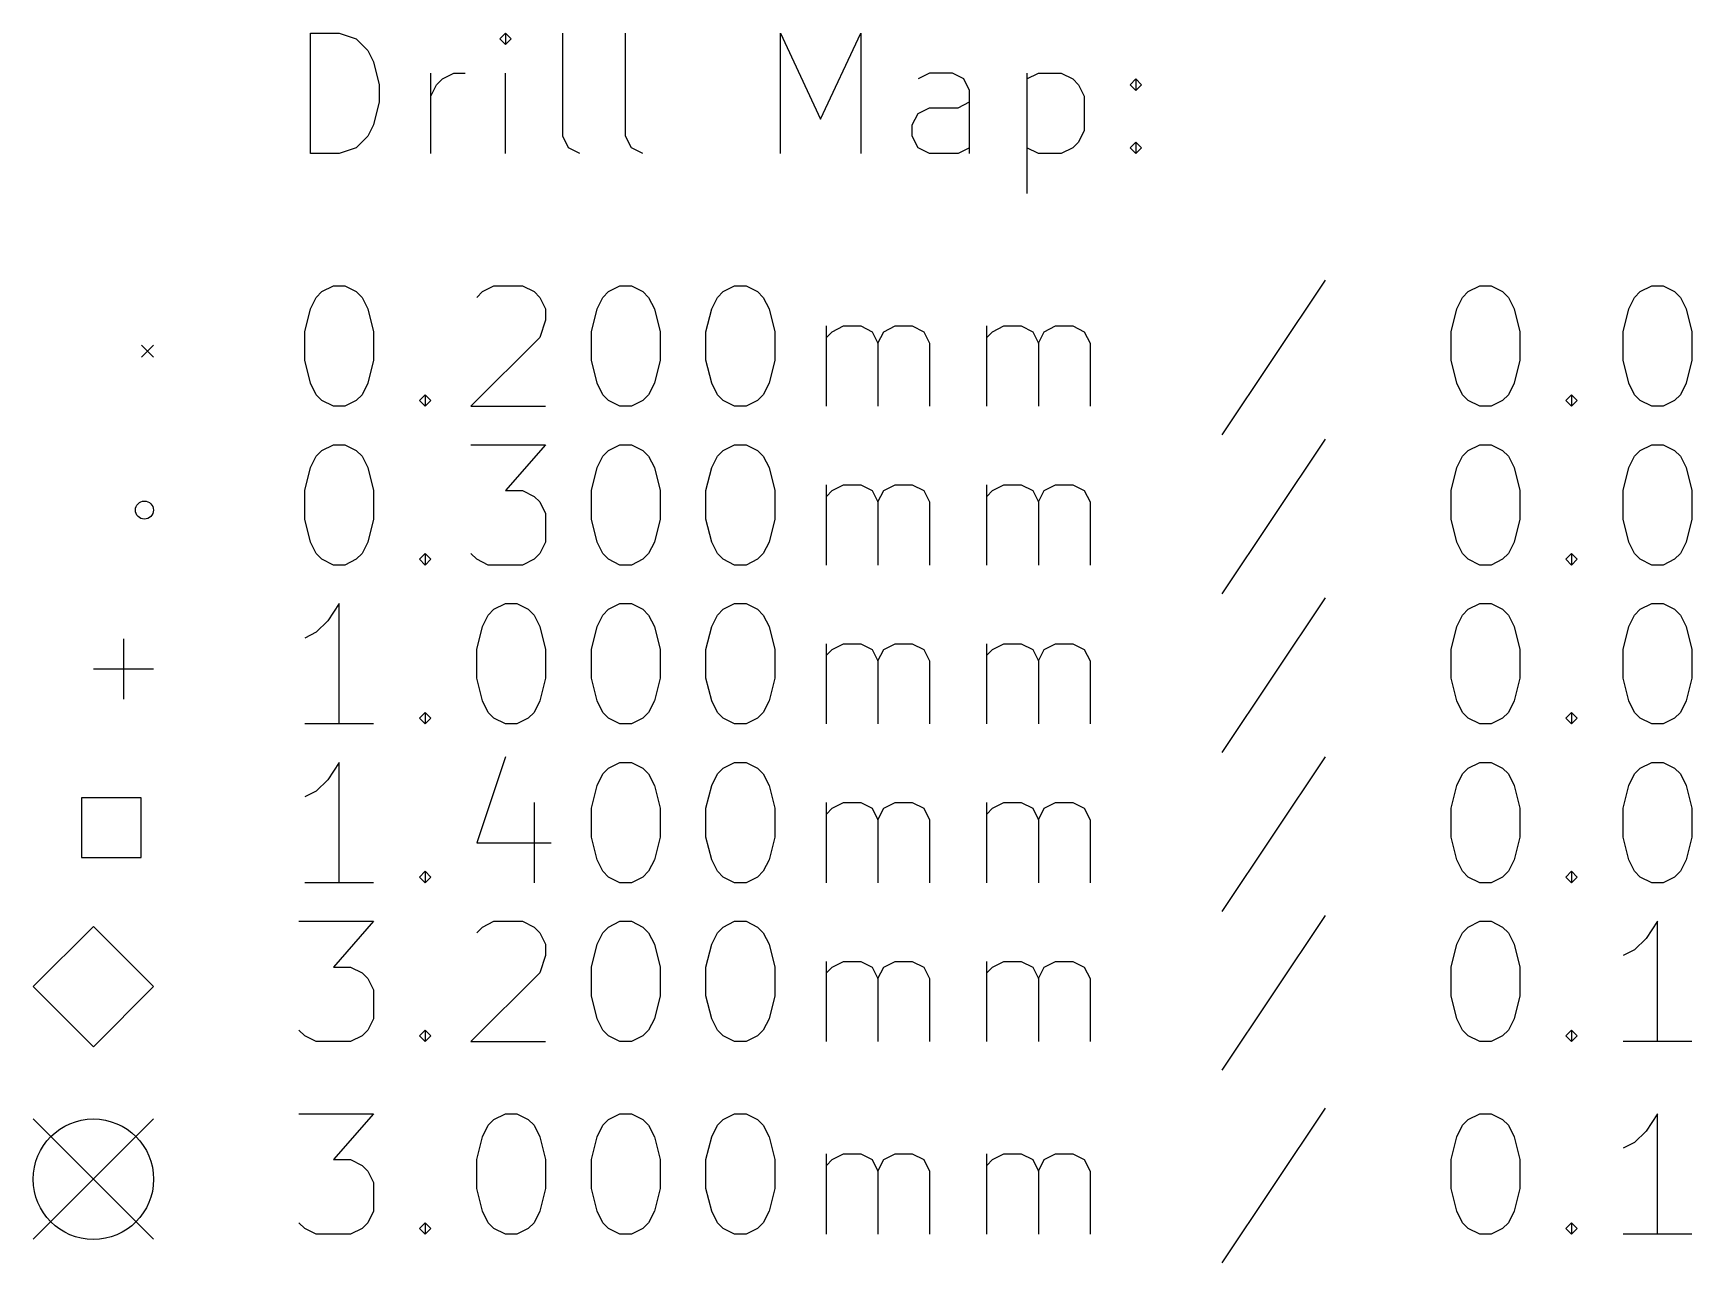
# Model space of a CAD drawing. Extents: x 5.64 to 9.97, y -9.08 to -4.22.
# Drawn here: x 5.643 to 6.728, y -9.072 to -8.267 of the extents above; entities that cross this region are included whole.
import ezdxf

# ---------------------------------------------------------------- set-up
doc = ezdxf.new("R2010")
doc.units = 0
doc.header["$MEASUREMENT"] = 0
doc.layers.add('BLACK', color=7, linetype='CONTINUOUS')

msp = doc.modelspace()

# ---------------------------------------------------------------- linework, layer by layer
at = {"layer": 'BLACK', "linetype": 'CONTINUOUS'}
for p, q in [((5.8247, -8.3462), (5.8247, -8.2674)), ((5.8247, -8.2674), (5.8435, -8.2674)), ((5.8435, -8.2674), (5.8547, -8.2712)), ((5.9522, -8.2674), (5.9485, -8.2712)), ((5.956, -8.2712), (5.9522, -8.2674)), ((5.9522, -8.2674), (5.9522, -8.2749)), ((5.9897, -8.3349), (5.9897, -8.2674)), ((6.0309, -8.3349), (6.0309, -8.2674)), ((6.1322, -8.3462), (6.1322, -8.2674)), ((6.1322, -8.2674), (6.1584, -8.3237)), ((6.1584, -8.3237), (6.1847, -8.2674)), ((6.1847, -8.2674), (6.1847, -8.3462)), ((5.8547, -8.2712), (5.8622, -8.2787)), ((5.8622, -8.2787), (5.866, -8.2862)), ((5.9485, -8.2712), (5.9522, -8.2749)), ((5.9522, -8.2749), (5.956, -8.2712)), ((5.866, -8.2862), (5.8697, -8.3012)), ((5.9035, -8.3462), (5.9035, -8.2937)), ((5.9072, -8.3012), (5.911, -8.2974)), ((5.911, -8.2974), (5.9185, -8.2937)), ((5.9185, -8.2937), (5.926, -8.2937)), ((5.9522, -8.3462), (5.9522, -8.2937)), ((6.2297, -8.2937), (6.2222, -8.2974)), ((6.2447, -8.2937), (6.2297, -8.2937)), ((6.2522, -8.2974), (6.2447, -8.2937)), ((6.2559, -8.3049), (6.2522, -8.2974)), ((6.2934, -8.2937), (6.2934, -8.3724)), ((6.2934, -8.2974), (6.3009, -8.2937)), ((6.3009, -8.2937), (6.3159, -8.2937)), ((6.3159, -8.2937), (6.3234, -8.2974)), ((6.3234, -8.2974), (6.3272, -8.3012)), ((6.3609, -8.3012), (6.3647, -8.2974)), ((6.3647, -8.2974), (6.3684, -8.3012)), ((6.3647, -8.2974), (6.3647, -8.3049)), ((5.8697, -8.3012), (5.8697, -8.3124)), ((5.9035, -8.3087), (5.9072, -8.3012)), ((6.2559, -8.3462), (6.2559, -8.3049)), ((6.3272, -8.3012), (6.3309, -8.3087)), ((6.3309, -8.3087), (6.3309, -8.3312)), ((6.3647, -8.3049), (6.3609, -8.3012)), ((6.3684, -8.3012), (6.3647, -8.3049)), ((5.8697, -8.3124), (5.866, -8.3274)), ((6.2184, -8.3274), (6.2222, -8.3199)), ((6.2222, -8.3199), (6.2297, -8.3162)), ((6.2297, -8.3162), (6.2484, -8.3162)), ((6.2484, -8.3162), (6.2559, -8.3124)), ((5.866, -8.3274), (5.8622, -8.3349)), ((6.2184, -8.3349), (6.2184, -8.3274)), ((6.3309, -8.3312), (6.3272, -8.3387)), ((5.8547, -8.3424), (5.8435, -8.3462)), ((5.8622, -8.3349), (5.8547, -8.3424)), ((5.9935, -8.3424), (5.9897, -8.3349)), ((6.001, -8.3462), (5.9935, -8.3424)), ((6.0347, -8.3424), (6.0309, -8.3349)), ((6.0422, -8.3462), (6.0347, -8.3424)), ((6.2222, -8.3424), (6.2184, -8.3349)), ((6.2297, -8.3462), (6.2222, -8.3424)), ((6.2559, -8.3424), (6.2484, -8.3462)), ((6.3009, -8.3462), (6.2934, -8.3424)), ((6.3234, -8.3424), (6.3159, -8.3462)), ((6.3272, -8.3387), (6.3234, -8.3424)), ((6.3609, -8.3424), (6.3647, -8.3387)), ((6.3647, -8.3462), (6.3609, -8.3424)), ((6.3647, -8.3387), (6.3684, -8.3424)), ((6.3647, -8.3387), (6.3647, -8.3462)), ((6.3684, -8.3424), (6.3647, -8.3462)), ((5.8435, -8.3462), (5.8247, -8.3462)), ((6.2484, -8.3462), (6.2297, -8.3462)), ((6.3159, -8.3462), (6.3009, -8.3462)), ((6.4884, -8.429), (6.4209, -8.5303)), ((5.8247, -8.4478), (5.8285, -8.4403)), ((5.8285, -8.4403), (5.8322, -8.4365)), ((5.8322, -8.4365), (5.8397, -8.4328)), ((5.8397, -8.4328), (5.8472, -8.4328)), ((5.8472, -8.4328), (5.8547, -8.4365)), ((5.8547, -8.4365), (5.8585, -8.4403)), ((5.8585, -8.4403), (5.8622, -8.4478)), ((5.9335, -8.4403), (5.9372, -8.4365)), ((5.9372, -8.4365), (5.9447, -8.4328)), ((5.9447, -8.4328), (5.9635, -8.4328)), ((5.9635, -8.4328), (5.971, -8.4365)), ((5.971, -8.4365), (5.9747, -8.4403)), ((5.9747, -8.4403), (5.9785, -8.4478)), ((6.0122, -8.4478), (6.0159, -8.4403)), ((6.0159, -8.4403), (6.0197, -8.4365)), ((6.0197, -8.4365), (6.0272, -8.4328)), ((6.0272, -8.4328), (6.0347, -8.4328)), ((6.0347, -8.4328), (6.0422, -8.4365)), ((6.0422, -8.4365), (6.0459, -8.4403)), ((6.0459, -8.4403), (6.0497, -8.4478)), ((6.0872, -8.4478), (6.0909, -8.4403)), ((6.0909, -8.4403), (6.0947, -8.4365)), ((6.0947, -8.4365), (6.1022, -8.4328)), ((6.1022, -8.4328), (6.1097, -8.4328)), ((6.1097, -8.4328), (6.1172, -8.4365)), ((6.1172, -8.4365), (6.1209, -8.4403)), ((6.1209, -8.4403), (6.1247, -8.4478)), ((6.5746, -8.4478), (6.5784, -8.4403)), ((6.5784, -8.4403), (6.5821, -8.4365)), ((6.5821, -8.4365), (6.5896, -8.4328)), ((6.5896, -8.4328), (6.5971, -8.4328)), ((6.5971, -8.4328), (6.6046, -8.4365)), ((6.6046, -8.4365), (6.6084, -8.4403)), ((6.6084, -8.4403), (6.6121, -8.4478)), ((6.6871, -8.4478), (6.6909, -8.4403)), ((6.6909, -8.4403), (6.6946, -8.4365)), ((6.6946, -8.4365), (6.7021, -8.4328)), ((6.7021, -8.4328), (6.7096, -8.4328)), ((6.7096, -8.4328), (6.7171, -8.4365)), ((6.7171, -8.4365), (6.7209, -8.4403)), ((6.7209, -8.4403), (6.7246, -8.4478)), ((5.821, -8.4628), (5.8247, -8.4478)), ((5.8622, -8.4478), (5.866, -8.4628)), ((5.9785, -8.4478), (5.9785, -8.4553)), ((6.0085, -8.4628), (6.0122, -8.4478)), ((6.0497, -8.4478), (6.0534, -8.4628)), ((6.0834, -8.4628), (6.0872, -8.4478)), ((6.1247, -8.4478), (6.1284, -8.4628)), ((6.5709, -8.4628), (6.5746, -8.4478)), ((6.6121, -8.4478), (6.6159, -8.4628)), ((6.6834, -8.4628), (6.6871, -8.4478)), ((6.7246, -8.4478), (6.7284, -8.4628)), ((5.821, -8.4815), (5.821, -8.4628)), ((5.866, -8.4628), (5.866, -8.4815)), ((5.9785, -8.4553), (5.9747, -8.4665)), ((6.0085, -8.4815), (6.0085, -8.4628)), ((6.0534, -8.4628), (6.0534, -8.4815)), ((6.0834, -8.4815), (6.0834, -8.4628)), ((6.1284, -8.4628), (6.1284, -8.4815)), ((6.1622, -8.5115), (6.1622, -8.459)), ((6.1622, -8.4665), (6.1659, -8.4628)), ((6.1659, -8.4628), (6.1734, -8.459)), ((6.1734, -8.459), (6.1847, -8.459)), ((6.1847, -8.459), (6.1922, -8.4628)), ((6.1922, -8.4628), (6.1959, -8.4703)), ((6.1959, -8.4703), (6.1997, -8.4628)), ((6.1997, -8.4628), (6.2072, -8.459)), ((6.2072, -8.459), (6.2184, -8.459)), ((6.2184, -8.459), (6.2259, -8.4628)), ((6.2259, -8.4628), (6.2297, -8.4703)), ((6.2672, -8.5115), (6.2672, -8.459)), ((6.2672, -8.4665), (6.2709, -8.4628)), ((6.2709, -8.4628), (6.2784, -8.459)), ((6.2784, -8.459), (6.2897, -8.459)), ((6.2897, -8.459), (6.2972, -8.4628)), ((6.2972, -8.4628), (6.3009, -8.4703)), ((6.3009, -8.4703), (6.3047, -8.4628)), ((6.3047, -8.4628), (6.3122, -8.459)), ((6.3122, -8.459), (6.3234, -8.459)), ((6.3234, -8.459), (6.3309, -8.4628)), ((6.3309, -8.4628), (6.3347, -8.4703)), ((6.5709, -8.4815), (6.5709, -8.4628)), ((6.6159, -8.4628), (6.6159, -8.4815)), ((6.6834, -8.4815), (6.6834, -8.4628)), ((6.7284, -8.4628), (6.7284, -8.4815)), ((5.7142, -8.4716), (5.7221, -8.4795)), ((5.7221, -8.4716), (5.7142, -8.4795)), ((5.9747, -8.4665), (5.9297, -8.5115)), ((6.1959, -8.4703), (6.1959, -8.5115)), ((6.2297, -8.4703), (6.2297, -8.5115)), ((6.3009, -8.4703), (6.3009, -8.5115)), ((6.3347, -8.4703), (6.3347, -8.5115)), ((5.8247, -8.4965), (5.821, -8.4815)), ((5.866, -8.4815), (5.8622, -8.4965)), ((6.0122, -8.4965), (6.0085, -8.4815)), ((6.0534, -8.4815), (6.0497, -8.4965)), ((6.0872, -8.4965), (6.0834, -8.4815)), ((6.1284, -8.4815), (6.1247, -8.4965)), ((6.5746, -8.4965), (6.5709, -8.4815)), ((6.6159, -8.4815), (6.6121, -8.4965)), ((6.6871, -8.4965), (6.6834, -8.4815)), ((6.7284, -8.4815), (6.7246, -8.4965)), ((5.8285, -8.504), (5.8247, -8.4965)), ((5.8322, -8.5078), (5.8285, -8.504)), ((5.8585, -8.504), (5.8547, -8.5078)), ((5.8622, -8.4965), (5.8585, -8.504)), ((5.896, -8.5078), (5.8997, -8.504)), ((5.8997, -8.504), (5.9035, -8.5078)), ((5.8997, -8.504), (5.8997, -8.5115)), ((6.0159, -8.504), (6.0122, -8.4965)), ((6.0197, -8.5078), (6.0159, -8.504)), ((6.0459, -8.504), (6.0422, -8.5078)), ((6.0497, -8.4965), (6.0459, -8.504)), ((6.0909, -8.504), (6.0872, -8.4965)), ((6.0947, -8.5078), (6.0909, -8.504)), ((6.1209, -8.504), (6.1172, -8.5078)), ((6.1247, -8.4965), (6.1209, -8.504)), ((6.5784, -8.504), (6.5746, -8.4965)), ((6.5821, -8.5078), (6.5784, -8.504)), ((6.6084, -8.504), (6.6046, -8.5078)), ((6.6121, -8.4965), (6.6084, -8.504)), ((6.6459, -8.5078), (6.6496, -8.504)), ((6.6496, -8.504), (6.6534, -8.5078)), ((6.6496, -8.504), (6.6496, -8.5115)), ((6.6909, -8.504), (6.6871, -8.4965)), ((6.6946, -8.5078), (6.6909, -8.504)), ((6.7209, -8.504), (6.7171, -8.5078)), ((6.7246, -8.4965), (6.7209, -8.504)), ((5.8397, -8.5115), (5.8322, -8.5078)), ((5.8472, -8.5115), (5.8397, -8.5115)), ((5.8547, -8.5078), (5.8472, -8.5115)), ((5.8997, -8.5115), (5.896, -8.5078)), ((5.9035, -8.5078), (5.8997, -8.5115)), ((5.9297, -8.5115), (5.9785, -8.5115)), ((6.0272, -8.5115), (6.0197, -8.5078)), ((6.0347, -8.5115), (6.0272, -8.5115)), ((6.0422, -8.5078), (6.0347, -8.5115)), ((6.1022, -8.5115), (6.0947, -8.5078)), ((6.1097, -8.5115), (6.1022, -8.5115)), ((6.1172, -8.5078), (6.1097, -8.5115)), ((6.5896, -8.5115), (6.5821, -8.5078)), ((6.5971, -8.5115), (6.5896, -8.5115)), ((6.6046, -8.5078), (6.5971, -8.5115)), ((6.6496, -8.5115), (6.6459, -8.5078)), ((6.6534, -8.5078), (6.6496, -8.5115)), ((6.7021, -8.5115), (6.6946, -8.5078)), ((6.7096, -8.5115), (6.7021, -8.5115)), ((6.7171, -8.5078), (6.7096, -8.5115)), ((5.8322, -8.5405), (5.8397, -8.5367)), ((5.8397, -8.5367), (5.8472, -8.5367)), ((5.8472, -8.5367), (5.8547, -8.5405)), ((5.9297, -8.5367), (5.9785, -8.5367)), ((5.9785, -8.5367), (5.9522, -8.5667)), ((6.0197, -8.5405), (6.0272, -8.5367)), ((6.0272, -8.5367), (6.0347, -8.5367)), ((6.0347, -8.5367), (6.0422, -8.5405)), ((6.0947, -8.5405), (6.1022, -8.5367)), ((6.1022, -8.5367), (6.1097, -8.5367)), ((6.1097, -8.5367), (6.1172, -8.5405)), ((6.4884, -8.533), (6.4209, -8.6342)), ((6.5821, -8.5405), (6.5896, -8.5367)), ((6.5896, -8.5367), (6.5971, -8.5367)), ((6.5971, -8.5367), (6.6046, -8.5405)), ((6.6946, -8.5405), (6.7021, -8.5367)), ((6.7021, -8.5367), (6.7096, -8.5367)), ((6.7096, -8.5367), (6.7171, -8.5405)), ((5.8247, -8.5517), (5.8285, -8.5442)), ((5.8285, -8.5442), (5.8322, -8.5405)), ((5.8547, -8.5405), (5.8585, -8.5442)), ((5.8585, -8.5442), (5.8622, -8.5517)), ((6.0122, -8.5517), (6.0159, -8.5442)), ((6.0159, -8.5442), (6.0197, -8.5405)), ((6.0422, -8.5405), (6.0459, -8.5442)), ((6.0459, -8.5442), (6.0497, -8.5517)), ((6.0872, -8.5517), (6.0909, -8.5442)), ((6.0909, -8.5442), (6.0947, -8.5405)), ((6.1172, -8.5405), (6.1209, -8.5442)), ((6.1209, -8.5442), (6.1247, -8.5517)), ((6.5746, -8.5517), (6.5784, -8.5442)), ((6.5784, -8.5442), (6.5821, -8.5405)), ((6.6046, -8.5405), (6.6084, -8.5442)), ((6.6084, -8.5442), (6.6121, -8.5517)), ((6.6871, -8.5517), (6.6909, -8.5442)), ((6.6909, -8.5442), (6.6946, -8.5405)), ((6.7171, -8.5405), (6.7209, -8.5442)), ((6.7209, -8.5442), (6.7246, -8.5517)), ((5.821, -8.5667), (5.8247, -8.5517)), ((5.8622, -8.5517), (5.866, -8.5667)), ((6.0085, -8.5667), (6.0122, -8.5517)), ((6.0497, -8.5517), (6.0534, -8.5667)), ((6.0834, -8.5667), (6.0872, -8.5517)), ((6.1247, -8.5517), (6.1284, -8.5667)), ((6.5709, -8.5667), (6.5746, -8.5517)), ((6.6121, -8.5517), (6.6159, -8.5667)), ((6.6834, -8.5667), (6.6871, -8.5517)), ((6.7246, -8.5517), (6.7284, -8.5667)), ((5.821, -8.5855), (5.821, -8.5667)), ((5.866, -8.5667), (5.866, -8.5855)), ((5.9522, -8.5667), (5.9635, -8.5667)), ((5.9635, -8.5667), (5.971, -8.5705)), ((5.971, -8.5705), (5.9747, -8.5742)), ((6.0085, -8.5855), (6.0085, -8.5667)), ((6.0534, -8.5667), (6.0534, -8.5855)), ((6.0834, -8.5855), (6.0834, -8.5667)), ((6.1284, -8.5667), (6.1284, -8.5855)), ((6.1622, -8.6155), (6.1622, -8.563)), ((6.1622, -8.5705), (6.1659, -8.5667)), ((6.1659, -8.5667), (6.1734, -8.563)), ((6.1734, -8.563), (6.1847, -8.563)), ((6.1847, -8.563), (6.1922, -8.5667)), ((6.1922, -8.5667), (6.1959, -8.5742)), ((6.1959, -8.5742), (6.1997, -8.5667)), ((6.1997, -8.5667), (6.2072, -8.563)), ((6.2072, -8.563), (6.2184, -8.563)), ((6.2184, -8.563), (6.2259, -8.5667)), ((6.2259, -8.5667), (6.2297, -8.5742)), ((6.2672, -8.6155), (6.2672, -8.563)), ((6.2672, -8.5705), (6.2709, -8.5667)), ((6.2709, -8.5667), (6.2784, -8.563)), ((6.2784, -8.563), (6.2897, -8.563)), ((6.2897, -8.563), (6.2972, -8.5667)), ((6.2972, -8.5667), (6.3009, -8.5742)), ((6.3009, -8.5742), (6.3047, -8.5667)), ((6.3047, -8.5667), (6.3122, -8.563)), ((6.3122, -8.563), (6.3234, -8.563)), ((6.3234, -8.563), (6.3309, -8.5667)), ((6.3309, -8.5667), (6.3347, -8.5742)), ((6.5709, -8.5855), (6.5709, -8.5667)), ((6.6159, -8.5667), (6.6159, -8.5855)), ((6.6834, -8.5855), (6.6834, -8.5667)), ((6.7284, -8.5667), (6.7284, -8.5855)), ((5.9747, -8.5742), (5.9785, -8.5817)), ((5.9785, -8.5817), (5.9785, -8.6005)), ((6.1959, -8.5742), (6.1959, -8.6155)), ((6.2297, -8.5742), (6.2297, -8.6155)), ((6.3009, -8.5742), (6.3009, -8.6155)), ((6.3347, -8.5742), (6.3347, -8.6155)), ((5.8247, -8.6005), (5.821, -8.5855)), ((5.866, -8.5855), (5.8622, -8.6005)), ((6.0122, -8.6005), (6.0085, -8.5855)), ((6.0534, -8.5855), (6.0497, -8.6005)), ((6.0872, -8.6005), (6.0834, -8.5855)), ((6.1284, -8.5855), (6.1247, -8.6005)), ((6.5746, -8.6005), (6.5709, -8.5855)), ((6.6159, -8.5855), (6.6121, -8.6005)), ((6.6871, -8.6005), (6.6834, -8.5855)), ((6.7284, -8.5855), (6.7246, -8.6005)), ((5.8285, -8.608), (5.8247, -8.6005)), ((5.8622, -8.6005), (5.8585, -8.608)), ((5.9785, -8.6005), (5.9747, -8.608)), ((6.0159, -8.608), (6.0122, -8.6005)), ((6.0497, -8.6005), (6.0459, -8.608)), ((6.0909, -8.608), (6.0872, -8.6005)), ((6.1247, -8.6005), (6.1209, -8.608)), ((6.5784, -8.608), (6.5746, -8.6005)), ((6.6121, -8.6005), (6.6084, -8.608)), ((6.6909, -8.608), (6.6871, -8.6005)), ((6.7246, -8.6005), (6.7209, -8.608)), ((5.8322, -8.6117), (5.8285, -8.608)), ((5.8397, -8.6155), (5.8322, -8.6117)), ((5.8547, -8.6117), (5.8472, -8.6155)), ((5.8585, -8.608), (5.8547, -8.6117)), ((5.896, -8.6117), (5.8997, -8.608)), ((5.8997, -8.6155), (5.896, -8.6117)), ((5.8997, -8.608), (5.9035, -8.6117)), ((5.8997, -8.608), (5.8997, -8.6155)), ((5.9035, -8.6117), (5.8997, -8.6155)), ((5.9335, -8.6117), (5.9297, -8.608)), ((5.941, -8.6155), (5.9335, -8.6117)), ((5.971, -8.6117), (5.9635, -8.6155)), ((5.9747, -8.608), (5.971, -8.6117)), ((6.0197, -8.6117), (6.0159, -8.608)), ((6.0272, -8.6155), (6.0197, -8.6117)), ((6.0422, -8.6117), (6.0347, -8.6155)), ((6.0459, -8.608), (6.0422, -8.6117)), ((6.0947, -8.6117), (6.0909, -8.608)), ((6.1022, -8.6155), (6.0947, -8.6117)), ((6.1172, -8.6117), (6.1097, -8.6155)), ((6.1209, -8.608), (6.1172, -8.6117)), ((6.5821, -8.6117), (6.5784, -8.608)), ((6.5896, -8.6155), (6.5821, -8.6117)), ((6.6046, -8.6117), (6.5971, -8.6155)), ((6.6084, -8.608), (6.6046, -8.6117)), ((6.6459, -8.6117), (6.6496, -8.608)), ((6.6496, -8.6155), (6.6459, -8.6117)), ((6.6496, -8.608), (6.6534, -8.6117)), ((6.6496, -8.608), (6.6496, -8.6155)), ((6.6534, -8.6117), (6.6496, -8.6155)), ((6.6946, -8.6117), (6.6909, -8.608)), ((6.7021, -8.6155), (6.6946, -8.6117)), ((6.7171, -8.6117), (6.7096, -8.6155)), ((6.7209, -8.608), (6.7171, -8.6117)), ((5.8472, -8.6155), (5.8397, -8.6155)), ((5.9635, -8.6155), (5.941, -8.6155)), ((6.0347, -8.6155), (6.0272, -8.6155)), ((6.1097, -8.6155), (6.1022, -8.6155)), ((6.5971, -8.6155), (6.5896, -8.6155)), ((6.7096, -8.6155), (6.7021, -8.6155)), ((6.4884, -8.6369), (6.4209, -8.7382)), ((5.8435, -8.6407), (5.836, -8.6519)), ((5.8435, -8.7194), (5.8435, -8.6407)), ((5.941, -8.6482), (5.9447, -8.6444)), ((5.9447, -8.6444), (5.9522, -8.6407)), ((5.9522, -8.6407), (5.9597, -8.6407)), ((5.9597, -8.6407), (5.9672, -8.6444)), ((5.9672, -8.6444), (5.971, -8.6482)), ((6.0159, -8.6482), (6.0197, -8.6444)), ((6.0197, -8.6444), (6.0272, -8.6407)), ((6.0272, -8.6407), (6.0347, -8.6407)), ((6.0347, -8.6407), (6.0422, -8.6444)), ((6.0422, -8.6444), (6.0459, -8.6482)), ((6.0909, -8.6482), (6.0947, -8.6444)), ((6.0947, -8.6444), (6.1022, -8.6407)), ((6.1022, -8.6407), (6.1097, -8.6407)), ((6.1097, -8.6407), (6.1172, -8.6444)), ((6.1172, -8.6444), (6.1209, -8.6482)), ((6.5784, -8.6482), (6.5821, -8.6444)), ((6.5821, -8.6444), (6.5896, -8.6407)), ((6.5896, -8.6407), (6.5971, -8.6407)), ((6.5971, -8.6407), (6.6046, -8.6444)), ((6.6046, -8.6444), (6.6084, -8.6482)), ((6.6909, -8.6482), (6.6946, -8.6444)), ((6.6946, -8.6444), (6.7021, -8.6407)), ((6.7021, -8.6407), (6.7096, -8.6407)), ((6.7096, -8.6407), (6.7171, -8.6444)), ((6.7171, -8.6444), (6.7209, -8.6482)), ((5.836, -8.6519), (5.8285, -8.6594)), ((5.9335, -8.6707), (5.9372, -8.6557)), ((5.9372, -8.6557), (5.941, -8.6482)), ((5.971, -8.6482), (5.9747, -8.6557)), ((5.9747, -8.6557), (5.9785, -8.6707)), ((6.0085, -8.6707), (6.0122, -8.6557)), ((6.0122, -8.6557), (6.0159, -8.6482)), ((6.0459, -8.6482), (6.0497, -8.6557)), ((6.0497, -8.6557), (6.0534, -8.6707)), ((6.0834, -8.6707), (6.0872, -8.6557)), ((6.0872, -8.6557), (6.0909, -8.6482)), ((6.1209, -8.6482), (6.1247, -8.6557)), ((6.1247, -8.6557), (6.1284, -8.6707)), ((6.5709, -8.6707), (6.5746, -8.6557)), ((6.5746, -8.6557), (6.5784, -8.6482)), ((6.6084, -8.6482), (6.6121, -8.6557)), ((6.6121, -8.6557), (6.6159, -8.6707)), ((6.6834, -8.6707), (6.6871, -8.6557)), ((6.6871, -8.6557), (6.6909, -8.6482)), ((6.7209, -8.6482), (6.7246, -8.6557)), ((6.7246, -8.6557), (6.7284, -8.6707)), ((5.7024, -8.6637), (5.7024, -8.7031)), ((5.8285, -8.6594), (5.821, -8.6632)), ((6.1622, -8.7194), (6.1622, -8.6669)), ((6.1659, -8.6707), (6.1734, -8.6669)), ((6.1734, -8.6669), (6.1847, -8.6669)), ((6.1847, -8.6669), (6.1922, -8.6707)), ((6.1997, -8.6707), (6.2072, -8.6669)), ((6.2072, -8.6669), (6.2184, -8.6669)), ((6.2184, -8.6669), (6.2259, -8.6707)), ((6.2672, -8.7194), (6.2672, -8.6669)), ((6.2709, -8.6707), (6.2784, -8.6669)), ((6.2784, -8.6669), (6.2897, -8.6669)), ((6.2897, -8.6669), (6.2972, -8.6707)), ((6.3047, -8.6707), (6.3122, -8.6669)), ((6.3122, -8.6669), (6.3234, -8.6669)), ((6.3234, -8.6669), (6.3309, -8.6707)), ((5.9335, -8.6894), (5.9335, -8.6707)), ((5.9785, -8.6707), (5.9785, -8.6894)), ((6.0085, -8.6894), (6.0085, -8.6707)), ((6.0534, -8.6707), (6.0534, -8.6894)), ((6.0834, -8.6894), (6.0834, -8.6707)), ((6.1284, -8.6707), (6.1284, -8.6894)), ((6.1622, -8.6744), (6.1659, -8.6707)), ((6.1922, -8.6707), (6.1959, -8.6782)), ((6.1959, -8.6782), (6.1997, -8.6707)), ((6.1959, -8.6782), (6.1959, -8.7194)), ((6.2259, -8.6707), (6.2297, -8.6782)), ((6.2297, -8.6782), (6.2297, -8.7194)), ((6.2672, -8.6744), (6.2709, -8.6707)), ((6.2972, -8.6707), (6.3009, -8.6782)), ((6.3009, -8.6782), (6.3047, -8.6707)), ((6.3009, -8.6782), (6.3009, -8.7194)), ((6.3309, -8.6707), (6.3347, -8.6782)), ((6.3347, -8.6782), (6.3347, -8.7194)), ((6.5709, -8.6894), (6.5709, -8.6707)), ((6.6159, -8.6707), (6.6159, -8.6894)), ((6.6834, -8.6894), (6.6834, -8.6707)), ((6.7284, -8.6707), (6.7284, -8.6894)), ((5.6827, -8.6834), (5.7221, -8.6834)), ((5.9372, -8.7044), (5.9335, -8.6894)), ((5.9785, -8.6894), (5.9747, -8.7044)), ((6.0122, -8.7044), (6.0085, -8.6894)), ((6.0534, -8.6894), (6.0497, -8.7044)), ((6.0872, -8.7044), (6.0834, -8.6894)), ((6.1284, -8.6894), (6.1247, -8.7044)), ((6.5746, -8.7044), (6.5709, -8.6894)), ((6.6159, -8.6894), (6.6121, -8.7044)), ((6.6871, -8.7044), (6.6834, -8.6894)), ((6.7284, -8.6894), (6.7246, -8.7044)), ((5.896, -8.7157), (5.8997, -8.7119)), ((5.8997, -8.7119), (5.9035, -8.7157)), ((5.8997, -8.7119), (5.8997, -8.7194)), ((5.941, -8.7119), (5.9372, -8.7044)), ((5.9447, -8.7157), (5.941, -8.7119)), ((5.971, -8.7119), (5.9672, -8.7157)), ((5.9747, -8.7044), (5.971, -8.7119)), ((6.0159, -8.7119), (6.0122, -8.7044)), ((6.0197, -8.7157), (6.0159, -8.7119)), ((6.0459, -8.7119), (6.0422, -8.7157)), ((6.0497, -8.7044), (6.0459, -8.7119)), ((6.0909, -8.7119), (6.0872, -8.7044)), ((6.0947, -8.7157), (6.0909, -8.7119)), ((6.1209, -8.7119), (6.1172, -8.7157)), ((6.1247, -8.7044), (6.1209, -8.7119)), ((6.5784, -8.7119), (6.5746, -8.7044)), ((6.5821, -8.7157), (6.5784, -8.7119)), ((6.6084, -8.7119), (6.6046, -8.7157)), ((6.6121, -8.7044), (6.6084, -8.7119)), ((6.6459, -8.7157), (6.6496, -8.7119)), ((6.6496, -8.7119), (6.6534, -8.7157)), ((6.6496, -8.7119), (6.6496, -8.7194)), ((6.6909, -8.7119), (6.6871, -8.7044)), ((6.6946, -8.7157), (6.6909, -8.7119)), ((6.7209, -8.7119), (6.7171, -8.7157)), ((6.7246, -8.7044), (6.7209, -8.7119)), ((5.866, -8.7194), (5.821, -8.7194)), ((5.8997, -8.7194), (5.896, -8.7157)), ((5.9035, -8.7157), (5.8997, -8.7194)), ((5.9522, -8.7194), (5.9447, -8.7157)), ((5.9597, -8.7194), (5.9522, -8.7194)), ((5.9672, -8.7157), (5.9597, -8.7194)), ((6.0272, -8.7194), (6.0197, -8.7157)), ((6.0347, -8.7194), (6.0272, -8.7194)), ((6.0422, -8.7157), (6.0347, -8.7194)), ((6.1022, -8.7194), (6.0947, -8.7157)), ((6.1097, -8.7194), (6.1022, -8.7194)), ((6.1172, -8.7157), (6.1097, -8.7194)), ((6.5896, -8.7194), (6.5821, -8.7157)), ((6.5971, -8.7194), (6.5896, -8.7194)), ((6.6046, -8.7157), (6.5971, -8.7194)), ((6.6496, -8.7194), (6.6459, -8.7157)), ((6.6534, -8.7157), (6.6496, -8.7194)), ((6.7021, -8.7194), (6.6946, -8.7157)), ((6.7096, -8.7194), (6.7021, -8.7194)), ((6.7171, -8.7157), (6.7096, -8.7194)), ((5.8435, -8.7446), (5.836, -8.7559)), ((5.8435, -8.8233), (5.8435, -8.7446)), ((5.9522, -8.7409), (5.9335, -8.7971)), ((6.0197, -8.7484), (6.0272, -8.7446)), ((6.0272, -8.7446), (6.0347, -8.7446)), ((6.0347, -8.7446), (6.0422, -8.7484)), ((6.0947, -8.7484), (6.1022, -8.7446)), ((6.1022, -8.7446), (6.1097, -8.7446)), ((6.1097, -8.7446), (6.1172, -8.7484)), ((6.4884, -8.7409), (6.4209, -8.8421)), ((6.5821, -8.7484), (6.5896, -8.7446)), ((6.5896, -8.7446), (6.5971, -8.7446)), ((6.5971, -8.7446), (6.6046, -8.7484)), ((6.6946, -8.7484), (6.7021, -8.7446)), ((6.7021, -8.7446), (6.7096, -8.7446)), ((6.7096, -8.7446), (6.7171, -8.7484)), ((5.836, -8.7559), (5.8285, -8.7634)), ((6.0122, -8.7596), (6.0159, -8.7521)), ((6.0159, -8.7521), (6.0197, -8.7484)), ((6.0422, -8.7484), (6.0459, -8.7521)), ((6.0459, -8.7521), (6.0497, -8.7596)), ((6.0872, -8.7596), (6.0909, -8.7521)), ((6.0909, -8.7521), (6.0947, -8.7484)), ((6.1172, -8.7484), (6.1209, -8.7521)), ((6.1209, -8.7521), (6.1247, -8.7596)), ((6.5746, -8.7596), (6.5784, -8.7521)), ((6.5784, -8.7521), (6.5821, -8.7484)), ((6.6046, -8.7484), (6.6084, -8.7521)), ((6.6084, -8.7521), (6.6121, -8.7596)), ((6.6871, -8.7596), (6.6909, -8.7521)), ((6.6909, -8.7521), (6.6946, -8.7484)), ((6.7171, -8.7484), (6.7209, -8.7521)), ((6.7209, -8.7521), (6.7246, -8.7596)), ((5.8285, -8.7634), (5.821, -8.7671)), ((6.0085, -8.7746), (6.0122, -8.7596)), ((6.0497, -8.7596), (6.0534, -8.7746)), ((6.0834, -8.7746), (6.0872, -8.7596)), ((6.1247, -8.7596), (6.1284, -8.7746)), ((6.5709, -8.7746), (6.5746, -8.7596)), ((6.6121, -8.7596), (6.6159, -8.7746)), ((6.6834, -8.7746), (6.6871, -8.7596)), ((6.7246, -8.7596), (6.7284, -8.7746)), ((5.714, -8.7678), (5.675, -8.7678)), ((5.675, -8.7678), (5.675, -8.8068)), ((5.714, -8.8068), (5.714, -8.7678)), ((5.971, -8.7709), (5.971, -8.8233)), ((6.0085, -8.7934), (6.0085, -8.7746)), ((6.0534, -8.7746), (6.0534, -8.7934)), ((6.0834, -8.7934), (6.0834, -8.7746)), ((6.1284, -8.7746), (6.1284, -8.7934)), ((6.1622, -8.8233), (6.1622, -8.7709)), ((6.1622, -8.7784), (6.1659, -8.7746)), ((6.1659, -8.7746), (6.1734, -8.7709)), ((6.1734, -8.7709), (6.1847, -8.7709)), ((6.1847, -8.7709), (6.1922, -8.7746)), ((6.1922, -8.7746), (6.1959, -8.7821)), ((6.1959, -8.7821), (6.1997, -8.7746)), ((6.1997, -8.7746), (6.2072, -8.7709)), ((6.2072, -8.7709), (6.2184, -8.7709)), ((6.2184, -8.7709), (6.2259, -8.7746)), ((6.2259, -8.7746), (6.2297, -8.7821)), ((6.2672, -8.8233), (6.2672, -8.7709)), ((6.2672, -8.7784), (6.2709, -8.7746)), ((6.2709, -8.7746), (6.2784, -8.7709)), ((6.2784, -8.7709), (6.2897, -8.7709)), ((6.2897, -8.7709), (6.2972, -8.7746)), ((6.2972, -8.7746), (6.3009, -8.7821)), ((6.3009, -8.7821), (6.3047, -8.7746)), ((6.3047, -8.7746), (6.3122, -8.7709)), ((6.3122, -8.7709), (6.3234, -8.7709)), ((6.3234, -8.7709), (6.3309, -8.7746)), ((6.3309, -8.7746), (6.3347, -8.7821)), ((6.5709, -8.7934), (6.5709, -8.7746)), ((6.6159, -8.7746), (6.6159, -8.7934)), ((6.6834, -8.7934), (6.6834, -8.7746)), ((6.7284, -8.7746), (6.7284, -8.7934)), ((6.1959, -8.7821), (6.1959, -8.8233)), ((6.2297, -8.7821), (6.2297, -8.8233)), ((6.3009, -8.7821), (6.3009, -8.8233)), ((6.3347, -8.7821), (6.3347, -8.8233)), ((5.9335, -8.7971), (5.9822, -8.7971)), ((6.0122, -8.8083), (6.0085, -8.7934)), ((6.0534, -8.7934), (6.0497, -8.8083)), ((6.0872, -8.8083), (6.0834, -8.7934)), ((6.1284, -8.7934), (6.1247, -8.8083)), ((6.5746, -8.8083), (6.5709, -8.7934)), ((6.6159, -8.7934), (6.6121, -8.8083)), ((6.6871, -8.8083), (6.6834, -8.7934)), ((6.7284, -8.7934), (6.7246, -8.8083)), ((5.675, -8.8068), (5.714, -8.8068)), ((6.0159, -8.8158), (6.0122, -8.8083)), ((6.0497, -8.8083), (6.0459, -8.8158)), ((6.0909, -8.8158), (6.0872, -8.8083)), ((6.1247, -8.8083), (6.1209, -8.8158)), ((6.5784, -8.8158), (6.5746, -8.8083)), ((6.6121, -8.8083), (6.6084, -8.8158)), ((6.6909, -8.8158), (6.6871, -8.8083)), ((6.7246, -8.8083), (6.7209, -8.8158)), ((5.896, -8.8196), (5.8997, -8.8158)), ((5.8997, -8.8233), (5.896, -8.8196)), ((5.8997, -8.8158), (5.9035, -8.8196)), ((5.8997, -8.8158), (5.8997, -8.8233)), ((5.9035, -8.8196), (5.8997, -8.8233)), ((6.0197, -8.8196), (6.0159, -8.8158)), ((6.0272, -8.8233), (6.0197, -8.8196)), ((6.0422, -8.8196), (6.0347, -8.8233)), ((6.0459, -8.8158), (6.0422, -8.8196)), ((6.0947, -8.8196), (6.0909, -8.8158)), ((6.1022, -8.8233), (6.0947, -8.8196)), ((6.1172, -8.8196), (6.1097, -8.8233)), ((6.1209, -8.8158), (6.1172, -8.8196)), ((6.5821, -8.8196), (6.5784, -8.8158)), ((6.5896, -8.8233), (6.5821, -8.8196)), ((6.6046, -8.8196), (6.5971, -8.8233)), ((6.6084, -8.8158), (6.6046, -8.8196)), ((6.6459, -8.8196), (6.6496, -8.8158)), ((6.6496, -8.8233), (6.6459, -8.8196)), ((6.6496, -8.8158), (6.6534, -8.8196)), ((6.6496, -8.8158), (6.6496, -8.8233)), ((6.6534, -8.8196), (6.6496, -8.8233)), ((6.6946, -8.8196), (6.6909, -8.8158)), ((6.7021, -8.8233), (6.6946, -8.8196)), ((6.7171, -8.8196), (6.7096, -8.8233)), ((6.7209, -8.8158), (6.7171, -8.8196)), ((5.866, -8.8233), (5.821, -8.8233)), ((6.0347, -8.8233), (6.0272, -8.8233)), ((6.1097, -8.8233), (6.1022, -8.8233)), ((6.5971, -8.8233), (6.5896, -8.8233)), ((6.7096, -8.8233), (6.7021, -8.8233)), ((5.6827, -8.8519), (5.6433, -8.8913)), ((5.7221, -8.8913), (5.6827, -8.8519)), ((5.8172, -8.8485), (5.866, -8.8485)), ((5.866, -8.8485), (5.8397, -8.8785)), ((5.9335, -8.856), (5.9372, -8.8523)), ((5.9372, -8.8523), (5.9447, -8.8485)), ((5.9447, -8.8485), (5.9635, -8.8485)), ((5.9635, -8.8485), (5.971, -8.8523)), ((5.971, -8.8523), (5.9747, -8.856)), ((6.0159, -8.856), (6.0197, -8.8523)), ((6.0197, -8.8523), (6.0272, -8.8485)), ((6.0272, -8.8485), (6.0347, -8.8485)), ((6.0347, -8.8485), (6.0422, -8.8523)), ((6.0422, -8.8523), (6.0459, -8.856)), ((6.0909, -8.856), (6.0947, -8.8523)), ((6.0947, -8.8523), (6.1022, -8.8485)), ((6.1022, -8.8485), (6.1097, -8.8485)), ((6.1097, -8.8485), (6.1172, -8.8523)), ((6.1172, -8.8523), (6.1209, -8.856)), ((6.4884, -8.8448), (6.4209, -8.946)), ((6.5784, -8.856), (6.5821, -8.8523)), ((6.5821, -8.8523), (6.5896, -8.8485)), ((6.5896, -8.8485), (6.5971, -8.8485)), ((6.5971, -8.8485), (6.6046, -8.8523)), ((6.6046, -8.8523), (6.6084, -8.856)), ((6.7059, -8.8485), (6.6984, -8.8598)), ((6.7059, -8.9273), (6.7059, -8.8485)), ((5.9747, -8.856), (5.9785, -8.8635)), ((5.9785, -8.8635), (5.9785, -8.871)), ((6.0085, -8.8785), (6.0122, -8.8635)), ((6.0122, -8.8635), (6.0159, -8.856)), ((6.0459, -8.856), (6.0497, -8.8635)), ((6.0497, -8.8635), (6.0534, -8.8785)), ((6.0834, -8.8785), (6.0872, -8.8635)), ((6.0872, -8.8635), (6.0909, -8.856)), ((6.1209, -8.856), (6.1247, -8.8635)), ((6.1247, -8.8635), (6.1284, -8.8785)), ((6.5709, -8.8785), (6.5746, -8.8635)), ((6.5746, -8.8635), (6.5784, -8.856)), ((6.6084, -8.856), (6.6121, -8.8635)), ((6.6121, -8.8635), (6.6159, -8.8785)), ((6.6984, -8.8598), (6.6909, -8.8673)), ((5.9785, -8.871), (5.9747, -8.8823)), ((6.1622, -8.9273), (6.1622, -8.8748)), ((6.1659, -8.8785), (6.1734, -8.8748)), ((6.1734, -8.8748), (6.1847, -8.8748)), ((6.1847, -8.8748), (6.1922, -8.8785)), ((6.1997, -8.8785), (6.2072, -8.8748)), ((6.2072, -8.8748), (6.2184, -8.8748)), ((6.2184, -8.8748), (6.2259, -8.8785)), ((6.2672, -8.9273), (6.2672, -8.8748)), ((6.2709, -8.8785), (6.2784, -8.8748)), ((6.2784, -8.8748), (6.2897, -8.8748)), ((6.2897, -8.8748), (6.2972, -8.8785)), ((6.3047, -8.8785), (6.3122, -8.8748)), ((6.3122, -8.8748), (6.3234, -8.8748)), ((6.3234, -8.8748), (6.3309, -8.8785)), ((6.6909, -8.8673), (6.6834, -8.871)), ((5.8397, -8.8785), (5.851, -8.8785)), ((5.851, -8.8785), (5.8585, -8.8823)), ((5.8585, -8.8823), (5.8622, -8.886)), ((5.8622, -8.886), (5.866, -8.8935)), ((5.9747, -8.8823), (5.9297, -8.9273)), ((6.0085, -8.8973), (6.0085, -8.8785)), ((6.0534, -8.8785), (6.0534, -8.8973)), ((6.0834, -8.8973), (6.0834, -8.8785)), ((6.1284, -8.8785), (6.1284, -8.8973)), ((6.1622, -8.8823), (6.1659, -8.8785)), ((6.1922, -8.8785), (6.1959, -8.886)), ((6.1959, -8.886), (6.1997, -8.8785)), ((6.1959, -8.886), (6.1959, -8.9273)), ((6.2259, -8.8785), (6.2297, -8.886)), ((6.2297, -8.886), (6.2297, -8.9273)), ((6.2672, -8.8823), (6.2709, -8.8785)), ((6.2972, -8.8785), (6.3009, -8.886)), ((6.3009, -8.886), (6.3047, -8.8785)), ((6.3009, -8.886), (6.3009, -8.9273)), ((6.3309, -8.8785), (6.3347, -8.886)), ((6.3347, -8.886), (6.3347, -8.9273)), ((6.5709, -8.8973), (6.5709, -8.8785)), ((6.6159, -8.8785), (6.6159, -8.8973)), ((5.6433, -8.8913), (5.6827, -8.9306)), ((5.6827, -8.9306), (5.7221, -8.8913)), ((5.866, -8.8935), (5.866, -8.9123)), ((6.0122, -8.9123), (6.0085, -8.8973)), ((6.0534, -8.8973), (6.0497, -8.9123)), ((6.0872, -8.9123), (6.0834, -8.8973)), ((6.1284, -8.8973), (6.1247, -8.9123)), ((6.5746, -8.9123), (6.5709, -8.8973)), ((6.6159, -8.8973), (6.6121, -8.9123)), ((5.866, -8.9123), (5.8622, -8.9198)), ((6.0159, -8.9198), (6.0122, -8.9123)), ((6.0497, -8.9123), (6.0459, -8.9198)), ((6.0909, -8.9198), (6.0872, -8.9123)), ((6.1247, -8.9123), (6.1209, -8.9198)), ((6.5784, -8.9198), (6.5746, -8.9123)), ((6.6121, -8.9123), (6.6084, -8.9198)), ((5.821, -8.9235), (5.8172, -8.9198)), ((5.8285, -8.9273), (5.821, -8.9235)), ((5.851, -8.9273), (5.8285, -8.9273)), ((5.8585, -8.9235), (5.851, -8.9273)), ((5.8622, -8.9198), (5.8585, -8.9235)), ((5.896, -8.9235), (5.8997, -8.9198)), ((5.8997, -8.9273), (5.896, -8.9235)), ((5.8997, -8.9198), (5.9035, -8.9235)), ((5.8997, -8.9198), (5.8997, -8.9273)), ((5.9035, -8.9235), (5.8997, -8.9273)), ((5.9297, -8.9273), (5.9785, -8.9273)), ((6.0197, -8.9235), (6.0159, -8.9198)), ((6.0272, -8.9273), (6.0197, -8.9235)), ((6.0347, -8.9273), (6.0272, -8.9273)), ((6.0422, -8.9235), (6.0347, -8.9273)), ((6.0459, -8.9198), (6.0422, -8.9235)), ((6.0947, -8.9235), (6.0909, -8.9198)), ((6.1022, -8.9273), (6.0947, -8.9235)), ((6.1097, -8.9273), (6.1022, -8.9273)), ((6.1172, -8.9235), (6.1097, -8.9273)), ((6.1209, -8.9198), (6.1172, -8.9235)), ((6.5821, -8.9235), (6.5784, -8.9198)), ((6.5896, -8.9273), (6.5821, -8.9235)), ((6.5971, -8.9273), (6.5896, -8.9273)), ((6.6046, -8.9235), (6.5971, -8.9273)), ((6.6084, -8.9198), (6.6046, -8.9235)), ((6.6459, -8.9235), (6.6496, -8.9198)), ((6.6496, -8.9273), (6.6459, -8.9235)), ((6.6496, -8.9198), (6.6534, -8.9235)), ((6.6496, -8.9198), (6.6496, -8.9273)), ((6.6534, -8.9235), (6.6496, -8.9273)), ((6.7284, -8.9273), (6.6834, -8.9273)), ((6.4884, -8.9708), (6.4209, -9.072)), ((5.6433, -8.9779), (5.7221, -9.0566)), ((5.7221, -8.9779), (5.6433, -9.0566)), ((5.8172, -8.9745), (5.866, -8.9745)), ((5.866, -8.9745), (5.8397, -9.0045)), ((5.9372, -8.9895), (5.941, -8.982)), ((5.941, -8.982), (5.9447, -8.9783)), ((5.9447, -8.9783), (5.9522, -8.9745)), ((5.9522, -8.9745), (5.9597, -8.9745)), ((5.9597, -8.9745), (5.9672, -8.9783)), ((5.9672, -8.9783), (5.971, -8.982)), ((5.971, -8.982), (5.9747, -8.9895)), ((6.0122, -8.9895), (6.0159, -8.982)), ((6.0159, -8.982), (6.0197, -8.9783)), ((6.0197, -8.9783), (6.0272, -8.9745)), ((6.0272, -8.9745), (6.0347, -8.9745)), ((6.0347, -8.9745), (6.0422, -8.9783)), ((6.0422, -8.9783), (6.0459, -8.982)), ((6.0459, -8.982), (6.0497, -8.9895)), ((6.0872, -8.9895), (6.0909, -8.982)), ((6.0909, -8.982), (6.0947, -8.9783)), ((6.0947, -8.9783), (6.1022, -8.9745)), ((6.1022, -8.9745), (6.1097, -8.9745)), ((6.1097, -8.9745), (6.1172, -8.9783)), ((6.1172, -8.9783), (6.1209, -8.982)), ((6.1209, -8.982), (6.1247, -8.9895)), ((6.5746, -8.9895), (6.5784, -8.982)), ((6.5784, -8.982), (6.5821, -8.9783)), ((6.5821, -8.9783), (6.5896, -8.9745)), ((6.5896, -8.9745), (6.5971, -8.9745)), ((6.5971, -8.9745), (6.6046, -8.9783)), ((6.6046, -8.9783), (6.6084, -8.982)), ((6.6084, -8.982), (6.6121, -8.9895)), ((6.7059, -8.9745), (6.6984, -8.9858)), ((6.7059, -9.0533), (6.7059, -8.9745)), ((5.9335, -9.0045), (5.9372, -8.9895)), ((5.9747, -8.9895), (5.9785, -9.0045)), ((6.0085, -9.0045), (6.0122, -8.9895)), ((6.0497, -8.9895), (6.0534, -9.0045)), ((6.0834, -9.0045), (6.0872, -8.9895)), ((6.1247, -8.9895), (6.1284, -9.0045)), ((6.5709, -9.0045), (6.5746, -8.9895)), ((6.6121, -8.9895), (6.6159, -9.0045)), ((6.6909, -8.9933), (6.6834, -8.997)), ((6.6984, -8.9858), (6.6909, -8.9933)), ((5.8397, -9.0045), (5.851, -9.0045)), ((5.851, -9.0045), (5.8585, -9.0083)), ((5.9335, -9.0233), (5.9335, -9.0045)), ((5.9785, -9.0045), (5.9785, -9.0233)), ((6.0085, -9.0233), (6.0085, -9.0045)), ((6.0534, -9.0045), (6.0534, -9.0233)), ((6.0834, -9.0233), (6.0834, -9.0045)), ((6.1284, -9.0045), (6.1284, -9.0233)), ((6.1622, -9.0533), (6.1622, -9.0008)), ((6.1622, -9.0083), (6.1659, -9.0045)), ((6.1659, -9.0045), (6.1734, -9.0008)), ((6.1734, -9.0008), (6.1847, -9.0008)), ((6.1847, -9.0008), (6.1922, -9.0045)), ((6.1922, -9.0045), (6.1959, -9.012)), ((6.1959, -9.012), (6.1997, -9.0045)), ((6.1997, -9.0045), (6.2072, -9.0008)), ((6.2072, -9.0008), (6.2184, -9.0008)), ((6.2184, -9.0008), (6.2259, -9.0045)), ((6.2259, -9.0045), (6.2297, -9.012)), ((6.2672, -9.0533), (6.2672, -9.0008)), ((6.2672, -9.0083), (6.2709, -9.0045)), ((6.2709, -9.0045), (6.2784, -9.0008)), ((6.2784, -9.0008), (6.2897, -9.0008)), ((6.2897, -9.0008), (6.2972, -9.0045)), ((6.2972, -9.0045), (6.3009, -9.012)), ((6.3009, -9.012), (6.3047, -9.0045)), ((6.3047, -9.0045), (6.3122, -9.0008)), ((6.3122, -9.0008), (6.3234, -9.0008)), ((6.3234, -9.0008), (6.3309, -9.0045)), ((6.3309, -9.0045), (6.3347, -9.012)), ((6.5709, -9.0233), (6.5709, -9.0045)), ((6.6159, -9.0045), (6.6159, -9.0233)), ((5.8585, -9.0083), (5.8622, -9.012)), ((5.8622, -9.012), (5.866, -9.0195)), ((6.1959, -9.012), (6.1959, -9.0533)), ((6.2297, -9.012), (6.2297, -9.0533)), ((6.3009, -9.012), (6.3009, -9.0533)), ((6.3347, -9.012), (6.3347, -9.0533)), ((5.866, -9.0195), (5.866, -9.0383)), ((5.9372, -9.0383), (5.9335, -9.0233)), ((5.9785, -9.0233), (5.9747, -9.0383)), ((6.0122, -9.0383), (6.0085, -9.0233)), ((6.0534, -9.0233), (6.0497, -9.0383)), ((6.0872, -9.0383), (6.0834, -9.0233)), ((6.1284, -9.0233), (6.1247, -9.0383)), ((6.5746, -9.0383), (6.5709, -9.0233)), ((6.6159, -9.0233), (6.6121, -9.0383)), ((5.866, -9.0383), (5.8622, -9.0458)), ((5.941, -9.0458), (5.9372, -9.0383)), ((5.9747, -9.0383), (5.971, -9.0458)), ((6.0159, -9.0458), (6.0122, -9.0383)), ((6.0497, -9.0383), (6.0459, -9.0458)), ((6.0909, -9.0458), (6.0872, -9.0383)), ((6.1247, -9.0383), (6.1209, -9.0458)), ((6.5784, -9.0458), (6.5746, -9.0383)), ((6.6121, -9.0383), (6.6084, -9.0458)), ((5.821, -9.0495), (5.8172, -9.0458)), ((5.8622, -9.0458), (5.8585, -9.0495)), ((5.896, -9.0495), (5.8997, -9.0458)), ((5.8997, -9.0458), (5.9035, -9.0495)), ((5.8997, -9.0458), (5.8997, -9.0533)), ((5.9447, -9.0495), (5.941, -9.0458)), ((5.971, -9.0458), (5.9672, -9.0495)), ((6.0197, -9.0495), (6.0159, -9.0458)), ((6.0459, -9.0458), (6.0422, -9.0495)), ((6.0947, -9.0495), (6.0909, -9.0458)), ((6.1209, -9.0458), (6.1172, -9.0495)), ((6.5821, -9.0495), (6.5784, -9.0458)), ((6.6084, -9.0458), (6.6046, -9.0495)), ((6.6459, -9.0495), (6.6496, -9.0458)), ((6.6496, -9.0458), (6.6534, -9.0495)), ((6.6496, -9.0458), (6.6496, -9.0533)), ((5.8285, -9.0533), (5.821, -9.0495)), ((5.851, -9.0533), (5.8285, -9.0533)), ((5.8585, -9.0495), (5.851, -9.0533)), ((5.8997, -9.0533), (5.896, -9.0495)), ((5.9035, -9.0495), (5.8997, -9.0533)), ((5.9522, -9.0533), (5.9447, -9.0495)), ((5.9597, -9.0533), (5.9522, -9.0533)), ((5.9672, -9.0495), (5.9597, -9.0533)), ((6.0272, -9.0533), (6.0197, -9.0495)), ((6.0347, -9.0533), (6.0272, -9.0533)), ((6.0422, -9.0495), (6.0347, -9.0533)), ((6.1022, -9.0533), (6.0947, -9.0495)), ((6.1097, -9.0533), (6.1022, -9.0533)), ((6.1172, -9.0495), (6.1097, -9.0533)), ((6.5896, -9.0533), (6.5821, -9.0495)), ((6.5971, -9.0533), (6.5896, -9.0533)), ((6.6046, -9.0495), (6.5971, -9.0533)), ((6.6496, -9.0533), (6.6459, -9.0495)), ((6.6534, -9.0495), (6.6496, -9.0533)), ((6.7284, -9.0533), (6.6834, -9.0533))]:
    msp.add_line(p, q, dxfattribs=at)
at = {"layer": 'BLACK'}
for centre, radius in [((5.7161, -8.5795), 0.00591), ((5.6827, -9.0173), 0.0394)]:
    msp.add_circle(centre, radius, dxfattribs=at)

doc.saveas('drawing.dxf')
